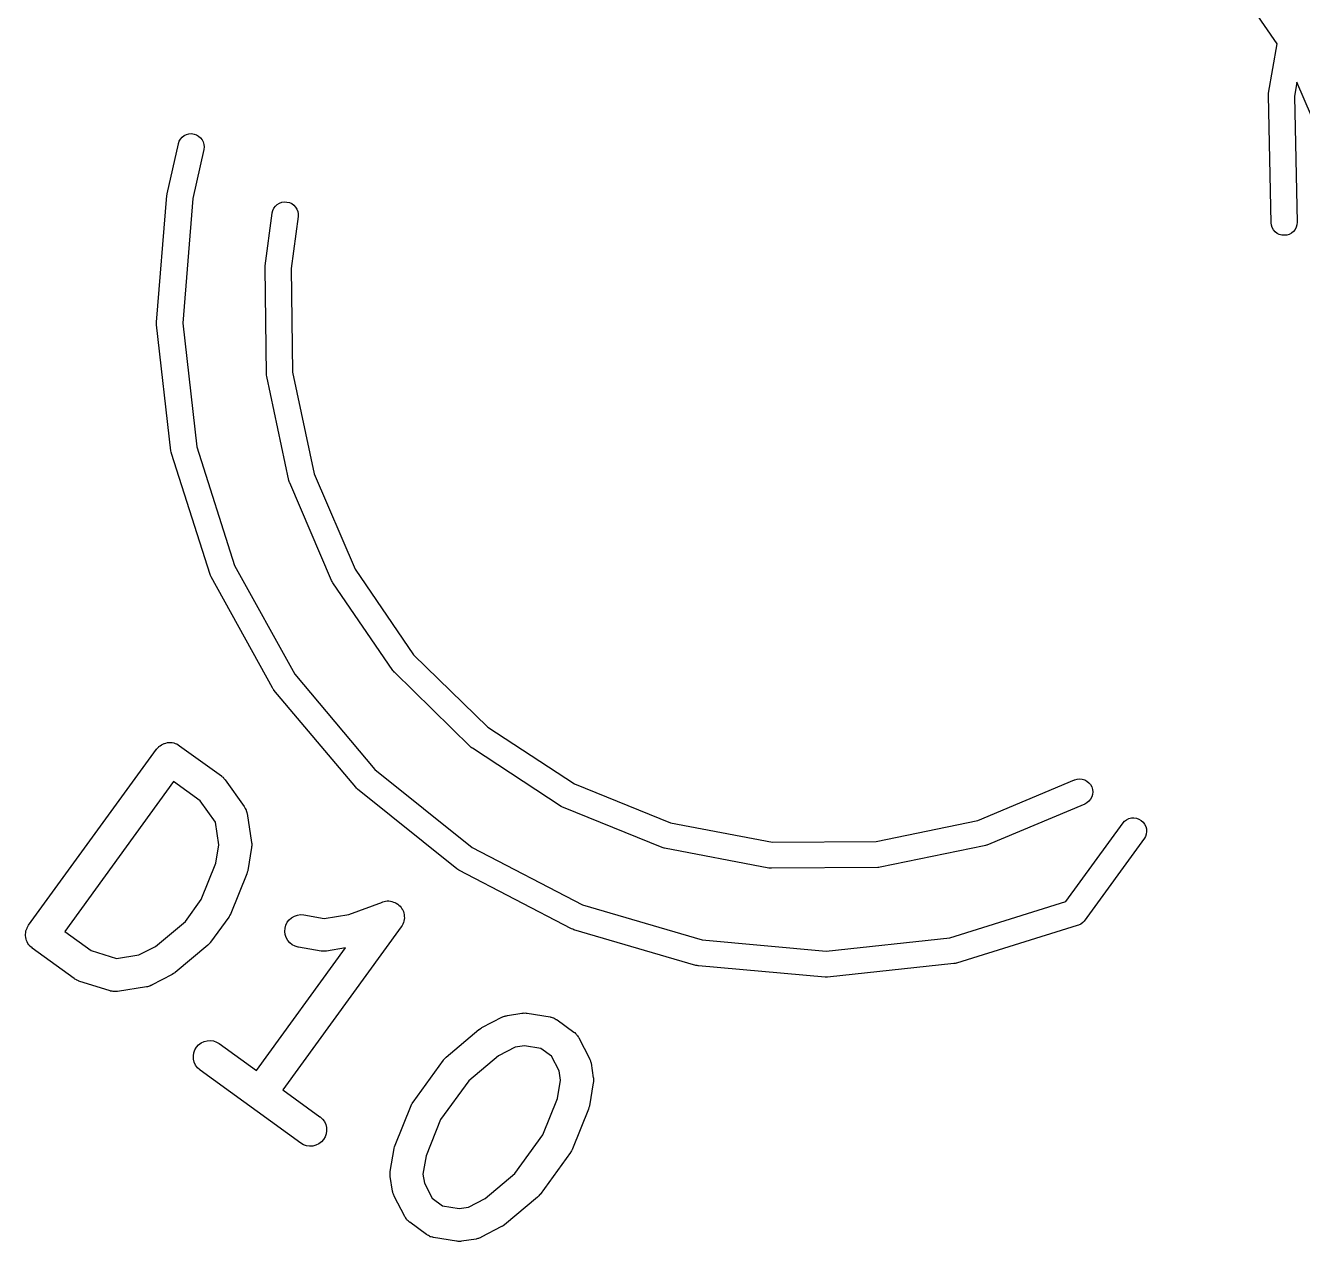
# Model space of a CAD drawing. Extents: x 70.1 to 125.9, y -110.1 to -56.7.
# Drawn here: x 79.86 to 85.73, y -109.84 to -104.25 of the extents above; entities that cross this region are included whole.
import ezdxf

# ---------------------------------------------------------------- set-up
doc = ezdxf.new("R2010")
doc.units = 0
doc.layers.add('BLACK', color=7, linetype='CONTINUOUS')

msp = doc.modelspace()

# ---------------------------------------------------------------- linework, layer by layer
at = {"layer": 'BLACK', "linetype": 'CONTINUOUS'}
for p, q in [((85.6101, -104.337), (85.3828, -104.005)), ((85.5704, -104.563), (85.6101, -104.337)), ((85.701, -104.513), (85.6896, -104.578)), ((85.8393, -104.836), (85.701, -104.513)), ((85.5695, -104.573), (85.5699, -104.568)), ((85.5695, -104.574), (85.5695, -104.573)), ((85.5818, -105.158), (85.5695, -104.574)), ((85.5699, -104.568), (85.5704, -104.563)), ((85.6896, -104.578), (85.7017, -105.155)), ((80.5685, -104.784), (80.5744, -104.774)), ((80.5744, -104.774), (80.5821, -104.765)), ((80.5821, -104.765), (80.5914, -104.758)), ((80.5914, -104.758), (80.6019, -104.753)), ((80.6019, -104.753), (80.6132, -104.75)), ((80.6132, -104.75), (80.6249, -104.749)), ((80.6249, -104.749), (80.6365, -104.751)), ((80.6365, -104.751), (80.6476, -104.754)), ((80.6476, -104.754), (80.6578, -104.76)), ((80.6578, -104.76), (80.6666, -104.768)), ((80.6666, -104.768), (80.6738, -104.777)), ((80.5134, -105.025), (80.5645, -104.796)), ((80.5645, -104.796), (80.5647, -104.795)), ((80.5647, -104.795), (80.5685, -104.784)), ((80.6816, -104.822), (80.6315, -105.047)), ((80.6738, -104.777), (80.679, -104.787)), ((80.679, -104.787), (80.6822, -104.799)), ((80.683, -104.81), (80.6816, -104.822)), ((80.6822, -104.799), (80.683, -104.81)), ((80.4643, -105.615), (80.5122, -105.033)), ((80.5122, -105.033), (80.5123, -105.032)), ((80.5123, -105.032), (80.513, -105.029)), ((80.513, -105.029), (80.5134, -105.025)), ((80.6315, -105.047), (80.5844, -105.619)), ((81.0188, -105.074), (81.0288, -105.068)), ((81.0288, -105.068), (81.0398, -105.064)), ((81.0398, -105.064), (81.0514, -105.062)), ((81.0514, -105.062), (81.0631, -105.063)), ((81.0631, -105.063), (81.0745, -105.066)), ((81.0745, -105.066), (81.0851, -105.07)), ((80.963, -105.356), (80.9953, -105.114)), ((80.9953, -105.114), (80.9954, -105.113)), ((80.9954, -105.113), (80.9982, -105.102)), ((80.9982, -105.102), (81.0032, -105.091)), ((81.0032, -105.091), (81.0102, -105.082)), ((81.0102, -105.082), (81.0188, -105.074)), ((81.0851, -105.07), (81.0946, -105.077)), ((81.0946, -105.077), (81.1025, -105.086)), ((81.1025, -105.086), (81.1087, -105.096)), ((81.1087, -105.096), (81.1128, -105.107)), ((81.1128, -105.107), (81.1146, -105.118)), ((81.1146, -105.118), (81.1142, -105.13)), ((81.1142, -105.13), (81.0825, -105.368)), ((85.5832, -105.169), (85.5818, -105.158)), ((85.5868, -105.18), (85.5832, -105.169)), ((85.5925, -105.191), (85.5868, -105.18)), ((85.6974, -105.179), (85.692, -105.189)), ((85.7007, -105.168), (85.6974, -105.179)), ((85.7018, -105.156), (85.7007, -105.168)), ((85.7017, -105.155), (85.7018, -105.156)), ((85.6001, -105.2), (85.5925, -105.191)), ((85.6093, -105.207), (85.6001, -105.2)), ((85.6197, -105.212), (85.6093, -105.207)), ((85.6309, -105.215), (85.6197, -105.212)), ((85.6426, -105.216), (85.6309, -105.215)), ((85.6542, -105.215), (85.6426, -105.216)), ((85.6654, -105.212), (85.6542, -105.215)), ((85.6757, -105.206), (85.6654, -105.212)), ((85.6846, -105.198), (85.6757, -105.206)), ((85.692, -105.189), (85.6846, -105.198)), ((80.9625, -105.364), (80.9629, -105.36)), ((80.9629, -105.36), (80.963, -105.356)), ((80.9625, -105.365), (80.9625, -105.364)), ((80.9693, -105.853), (80.9625, -105.365)), ((81.0825, -105.368), (81.0892, -105.845)), ((80.4644, -105.62), (80.4643, -105.615)), ((80.4644, -105.626), (80.4644, -105.62)), ((80.4645, -105.627), (80.4644, -105.626)), ((80.5304, -106.206), (80.4645, -105.627)), ((80.5844, -105.619), (80.649, -106.187)), ((80.9699, -105.858), (80.9693, -105.853)), ((80.9705, -105.864), (80.9699, -105.858)), ((80.9706, -105.865), (80.9705, -105.864)), ((81.0721, -106.342), (80.9706, -105.865)), ((81.0892, -105.845), (81.1883, -106.311)), ((80.5316, -106.212), (80.5304, -106.206)), ((80.5326, -106.217), (80.5316, -106.212)), ((80.5329, -106.218), (80.5326, -106.217)), ((80.7102, -106.774), (80.5329, -106.218)), ((80.649, -106.187), (80.8228, -106.732)), ((81.0738, -106.347), (81.0721, -106.342)), ((81.0754, -106.352), (81.0738, -106.347)), ((81.0757, -106.353), (81.0754, -106.352)), ((81.2679, -106.801), (81.0757, -106.353)), ((81.1883, -106.311), (81.3759, -106.749)), ((80.8228, -106.732), (81.099, -107.232)), ((81.3759, -106.749), (81.6449, -107.142)), ((80.7124, -106.779), (80.7102, -106.774)), ((80.7145, -106.784), (80.7124, -106.779)), ((80.7149, -106.784), (80.7145, -106.784)), ((80.9968, -107.295), (80.7149, -106.784)), ((81.2705, -106.806), (81.2679, -106.801)), ((81.2731, -106.811), (81.2705, -106.806)), ((81.2736, -106.812), (81.2731, -106.811)), ((81.5493, -107.214), (81.2736, -106.812)), ((81.6449, -107.142), (81.9852, -107.475)), ((81.099, -107.232), (81.4672, -107.67)), ((81.5528, -107.218), (81.5493, -107.214)), ((81.5562, -107.223), (81.5528, -107.218)), ((81.5568, -107.223), (81.5562, -107.223)), ((81.9054, -107.565), (81.5568, -107.223)), ((80.9999, -107.3), (80.9968, -107.295)), ((81.0029, -107.304), (80.9999, -107.3)), ((81.0034, -107.305), (81.0029, -107.304)), ((81.3792, -107.751), (81.0034, -107.305)), ((81.9852, -107.475), (82.3836, -107.735)), ((79.8771, -108.385), (80.4649, -107.576)), ((80.4649, -107.576), (80.4652, -107.576)), ((80.4652, -107.576), (80.4655, -107.575)), ((80.4652, -107.576), (80.4652, -107.576)), ((80.4652, -107.576), (80.4652, -107.576)), ((80.4655, -107.575), (80.4703, -107.57)), ((80.4703, -107.57), (80.475, -107.565)), ((80.475, -107.565), (80.4752, -107.565)), ((80.4752, -107.565), (80.4754, -107.564)), ((80.4754, -107.564), (80.4811, -107.56)), ((80.4811, -107.56), (80.4867, -107.556)), ((80.4867, -107.556), (80.487, -107.556)), ((80.487, -107.556), (80.4872, -107.556)), ((80.4872, -107.556), (80.4936, -107.553)), ((80.4936, -107.553), (80.4999, -107.55)), ((80.4999, -107.55), (80.5002, -107.55)), ((80.5002, -107.55), (80.5004, -107.55)), ((80.5004, -107.55), (80.5073, -107.548)), ((80.5073, -107.548), (80.5141, -107.546)), ((80.5141, -107.546), (80.5144, -107.546)), ((80.5144, -107.546), (80.5146, -107.546)), ((80.5146, -107.546), (80.5216, -107.546)), ((80.5216, -107.546), (80.5287, -107.545)), ((80.5287, -107.545), (80.529, -107.545)), ((80.529, -107.545), (80.5293, -107.545)), ((80.5293, -107.545), (80.5362, -107.546)), ((80.5362, -107.546), (80.5432, -107.547)), ((80.5432, -107.547), (80.5435, -107.547)), ((80.5435, -107.547), (80.5437, -107.547)), ((80.5437, -107.547), (80.5504, -107.55)), ((80.5504, -107.55), (80.5571, -107.552)), ((80.5571, -107.552), (80.5573, -107.552)), ((80.5573, -107.552), (80.5575, -107.552)), ((80.5575, -107.552), (80.5636, -107.556)), ((80.5636, -107.556), (80.5697, -107.56)), ((80.5697, -107.56), (80.7623, -107.699)), ((81.9096, -107.568), (81.9054, -107.565)), ((81.9139, -107.571), (81.9096, -107.568)), ((81.9146, -107.572), (81.9139, -107.571)), ((82.3228, -107.839), (81.9146, -107.572)), ((80.7623, -107.699), (80.7631, -107.7)), ((80.7631, -107.7), (80.7663, -107.703)), ((80.7663, -107.703), (80.7696, -107.705)), ((80.7696, -107.705), (80.7717, -107.708)), ((81.4672, -107.67), (81.9134, -108.027)), ((80.5422, -107.725), (80.0426, -108.413)), ((80.6643, -107.814), (80.5422, -107.725)), ((80.7717, -107.708), (80.774, -107.71)), ((80.774, -107.71), (80.7765, -107.713)), ((80.7765, -107.713), (80.7792, -107.717)), ((80.7792, -107.717), (80.8668, -107.839)), ((81.3831, -107.755), (81.3792, -107.751)), ((81.387, -107.759), (81.3831, -107.755)), ((81.3876, -107.76), (81.387, -107.759)), ((81.843, -108.125), (81.3876, -107.76)), ((82.3836, -107.735), (82.8251, -107.914)), ((84.2354, -107.904), (84.6797, -107.717)), ((84.6797, -107.717), (84.6805, -107.717)), ((84.6805, -107.717), (84.6917, -107.713)), ((84.6917, -107.713), (84.7034, -107.712)), ((84.7034, -107.712), (84.7151, -107.713)), ((84.7151, -107.713), (84.7262, -107.717)), ((84.7262, -107.717), (84.7365, -107.723)), ((84.7365, -107.723), (84.7456, -107.73)), ((84.7456, -107.73), (84.753, -107.739)), ((84.753, -107.739), (84.7585, -107.749)), ((84.7585, -107.749), (84.7619, -107.761)), ((84.7619, -107.761), (84.763, -107.772)), ((80.7345, -107.912), (80.6643, -107.814)), ((84.7366, -107.822), (84.7263, -107.828)), ((84.7456, -107.815), (84.7366, -107.822)), ((84.753, -107.805), (84.7456, -107.815)), ((84.7585, -107.795), (84.753, -107.805)), ((84.7619, -107.784), (84.7585, -107.795)), ((84.763, -107.772), (84.7619, -107.784)), ((80.8668, -107.839), (80.8674, -107.84)), ((80.8674, -107.84), (80.8685, -107.842)), ((80.8685, -107.842), (80.8698, -107.844)), ((80.8698, -107.844), (80.8721, -107.848)), ((80.8721, -107.848), (80.8746, -107.853)), ((80.8746, -107.853), (80.8752, -107.855)), ((80.8752, -107.855), (80.8762, -107.857)), ((80.8762, -107.857), (80.8775, -107.862)), ((80.8775, -107.862), (80.8791, -107.867)), ((80.8791, -107.867), (80.8793, -107.869)), ((80.8793, -107.869), (80.8799, -107.871)), ((80.8799, -107.871), (80.901, -108.004)), ((82.3277, -107.842), (82.3228, -107.839)), ((82.3325, -107.844), (82.3277, -107.842)), ((82.3332, -107.844), (82.3325, -107.844)), ((82.7856, -108.027), (82.3332, -107.844)), ((84.7263, -107.828), (84.2765, -108.017)), ((80.7509, -108.015), (80.7345, -107.912)), ((82.8251, -107.914), (83.2928, -108.003)), ((83.769, -108), (84.2354, -107.904)), ((84.6399, -108.276), (84.9032, -107.914)), ((84.9032, -107.914), (84.9091, -107.907)), ((84.9091, -107.907), (84.9185, -107.9)), ((84.9185, -107.9), (84.9291, -107.895)), ((84.9291, -107.895), (84.9406, -107.892)), ((84.9406, -107.892), (84.9524, -107.891)), ((84.9524, -107.891), (84.9641, -107.893)), ((84.9641, -107.893), (84.9752, -107.897)), ((84.9752, -107.897), (84.9854, -107.903)), ((84.9854, -107.903), (84.9943, -107.911)), ((84.9943, -107.911), (85.0014, -107.92)), ((85.0014, -107.92), (85.0066, -107.931)), ((85.0066, -107.931), (85.0095, -107.942)), ((83.2928, -108.003), (83.769, -108)), ((85.0003, -107.985), (84.7235, -108.366)), ((85.0048, -107.977), (85.0003, -107.985)), ((85.0086, -107.966), (85.0048, -107.977)), ((85.0102, -107.954), (85.0086, -107.966)), ((85.0095, -107.942), (85.0102, -107.954)), ((80.7368, -108.1), (80.7509, -108.015)), ((80.9009, -108.028), (80.8834, -108.133)), ((80.9011, -108.024), (80.9009, -108.028)), ((80.901, -108.004), (80.9011, -108.005)), ((80.9011, -108.005), (80.9013, -108.009)), ((80.9018, -108.02), (80.9011, -108.024)), ((80.9013, -108.009), (80.9018, -108.013)), ((80.9018, -108.013), (80.9016, -108.016)), ((80.9016, -108.016), (80.9018, -108.02)), ((81.9134, -108.027), (82.4206, -108.291)), ((82.7908, -108.029), (82.7856, -108.027)), ((82.796, -108.03), (82.7908, -108.029)), ((82.7969, -108.031), (82.796, -108.03)), ((83.2761, -108.122), (82.7969, -108.031)), ((84.2653, -108.02), (83.7874, -108.118)), ((84.2705, -108.019), (84.2653, -108.02)), ((84.2757, -108.017), (84.2705, -108.019)), ((84.2765, -108.017), (84.2757, -108.017)), ((80.6699, -108.266), (80.7368, -108.1)), ((80.879, -108.149), (80.8055, -108.331)), ((80.8791, -108.148), (80.879, -108.149)), ((80.8792, -108.148), (80.8791, -108.148)), ((80.8811, -108.141), (80.8792, -108.148)), ((80.8831, -108.135), (80.8811, -108.141)), ((80.8832, -108.134), (80.8831, -108.134)), ((80.8831, -108.134), (80.8831, -108.135)), ((80.8834, -108.133), (80.8832, -108.134)), ((81.8475, -108.128), (81.843, -108.125)), ((81.852, -108.131), (81.8475, -108.128)), ((81.8528, -108.131), (81.852, -108.131)), ((82.3704, -108.401), (81.8528, -108.131)), ((83.2815, -108.122), (83.2761, -108.122)), ((83.287, -108.123), (83.2815, -108.122)), ((83.2878, -108.123), (83.287, -108.123)), ((83.7757, -108.12), (83.2878, -108.123)), ((83.7811, -108.119), (83.7757, -108.12)), ((83.7865, -108.118), (83.7811, -108.119)), ((83.7874, -108.118), (83.7865, -108.118)), ((80.5968, -108.367), (80.6699, -108.266)), ((81.3472, -108.335), (81.5012, -108.278)), ((81.5012, -108.278), (81.5021, -108.277)), ((81.5021, -108.277), (81.5021, -108.277)), ((81.5021, -108.277), (81.5021, -108.277)), ((81.5021, -108.277), (81.5022, -108.277)), ((81.5022, -108.277), (81.509, -108.276)), ((81.509, -108.276), (81.5163, -108.274)), ((81.5163, -108.274), (81.5163, -108.274)), ((81.5163, -108.274), (81.5164, -108.274)), ((81.5164, -108.274), (81.5239, -108.273)), ((81.5239, -108.273), (81.5309, -108.273)), ((81.5309, -108.273), (81.531, -108.273)), ((81.531, -108.273), (81.531, -108.273)), ((81.531, -108.273), (81.5386, -108.274)), ((81.5386, -108.274), (81.5454, -108.275)), ((81.5454, -108.275), (81.5454, -108.275)), ((81.5454, -108.275), (81.5455, -108.275)), ((81.5455, -108.275), (81.5523, -108.278)), ((81.5523, -108.278), (81.5592, -108.28)), ((81.5592, -108.28), (81.5592, -108.28)), ((81.5592, -108.28), (81.5593, -108.28)), ((81.5593, -108.28), (81.5653, -108.284)), ((81.5653, -108.284), (81.5717, -108.288)), ((81.5717, -108.288), (81.5718, -108.288)), ((81.5718, -108.288), (81.5718, -108.288)), ((81.5718, -108.288), (81.5772, -108.292)), ((81.5772, -108.292), (81.5826, -108.297)), ((82.4206, -108.291), (82.9693, -108.452)), ((84.1074, -108.442), (84.6399, -108.276)), ((80.7967, -108.347), (80.7127, -108.462)), ((80.7973, -108.346), (80.7967, -108.347)), ((80.7982, -108.345), (80.7973, -108.346)), ((80.801, -108.339), (80.7982, -108.345)), ((80.8041, -108.334), (80.801, -108.339)), ((80.8045, -108.333), (80.8041, -108.334)), ((80.8051, -108.332), (80.8045, -108.333)), ((80.8055, -108.331), (80.8051, -108.332)), ((81.0737, -108.36), (81.0847, -108.35)), ((81.0847, -108.35), (81.0975, -108.343)), ((81.0975, -108.343), (81.1113, -108.338)), ((81.1113, -108.338), (81.1258, -108.336)), ((81.1258, -108.336), (81.1404, -108.337)), ((81.1404, -108.337), (81.2335, -108.353)), ((81.2335, -108.353), (81.3472, -108.335)), ((81.5826, -108.297), (81.5827, -108.297)), ((81.5827, -108.297), (81.5827, -108.297)), ((81.5827, -108.297), (81.5871, -108.303)), ((81.5871, -108.303), (81.5914, -108.309)), ((81.5914, -108.309), (81.5914, -108.309)), ((81.5914, -108.309), (81.5915, -108.309)), ((81.5915, -108.309), (81.5946, -108.316)), ((81.5946, -108.316), (81.5977, -108.322)), ((81.5977, -108.322), (81.5977, -108.322)), ((81.5977, -108.322), (81.5978, -108.322)), ((81.5978, -108.322), (81.5995, -108.329)), ((81.5995, -108.329), (81.6014, -108.336)), ((81.6022, -108.351), (81.6011, -108.359)), ((81.6014, -108.336), (81.6014, -108.337)), ((81.6014, -108.337), (81.6014, -108.337)), ((81.6014, -108.337), (81.6018, -108.344)), ((81.6018, -108.344), (81.6022, -108.351)), ((81.6022, -108.351), (81.6022, -108.351)), ((81.6022, -108.351), (81.6022, -108.351)), ((79.865, -108.411), (79.8674, -108.404)), ((79.8674, -108.404), (79.8697, -108.398)), ((79.8697, -108.398), (79.8699, -108.398)), ((79.8699, -108.398), (79.87, -108.397)), ((79.87, -108.397), (79.8736, -108.391)), ((79.8736, -108.391), (79.8771, -108.385)), ((80.4597, -108.482), (80.5968, -108.367)), ((81.5879, -108.392), (81.0442, -109.14)), ((81.0532, -108.413), (81.0543, -108.398)), ((81.0543, -108.398), (81.0582, -108.384)), ((81.0582, -108.384), (81.0647, -108.371)), ((81.0647, -108.371), (81.0737, -108.36)), ((81.5917, -108.386), (81.5879, -108.392)), ((81.5953, -108.379), (81.5917, -108.386)), ((81.5978, -108.372), (81.5953, -108.379)), ((81.5953, -108.379), (81.5953, -108.379)), ((81.5953, -108.379), (81.5953, -108.379)), ((81.6001, -108.366), (81.5978, -108.372)), ((81.6011, -108.359), (81.6001, -108.366)), ((81.6001, -108.366), (81.6001, -108.366)), ((81.6001, -108.366), (81.6001, -108.366)), ((82.3754, -108.403), (82.3704, -108.401)), ((82.3804, -108.405), (82.3754, -108.403)), ((82.3812, -108.405), (82.3804, -108.405)), ((82.9413, -108.569), (82.3812, -108.405)), ((84.6911, -108.386), (84.1374, -108.559)), ((84.6975, -108.384), (84.6911, -108.386)), ((84.7082, -108.379), (84.6975, -108.384)), ((84.7176, -108.372), (84.7082, -108.379)), ((84.7235, -108.366), (84.7176, -108.372)), ((79.8629, -108.426), (79.8639, -108.419)), ((79.8633, -108.433), (79.8629, -108.426)), ((79.8629, -108.426), (79.8629, -108.426)), ((79.8629, -108.426), (79.8629, -108.426)), ((79.8636, -108.44), (79.8633, -108.433)), ((79.8637, -108.44), (79.8636, -108.44)), ((79.8637, -108.441), (79.8637, -108.44)), ((79.8655, -108.448), (79.8637, -108.441)), ((79.8639, -108.419), (79.8649, -108.412)), ((79.8649, -108.412), (79.865, -108.411)), ((79.865, -108.411), (79.865, -108.411)), ((79.8672, -108.454), (79.8655, -108.448)), ((79.8673, -108.455), (79.8672, -108.454)), ((79.8704, -108.461), (79.8673, -108.455)), ((79.8673, -108.455), (79.8673, -108.455)), ((79.8734, -108.468), (79.8704, -108.461)), ((79.8735, -108.468), (79.8734, -108.468)), ((79.8737, -108.468), (79.8735, -108.468)), ((79.8779, -108.474), (79.8737, -108.468)), ((80.0426, -108.413), (80.1647, -108.501)), ((80.7104, -108.465), (80.7062, -108.47)), ((80.7112, -108.464), (80.7104, -108.465)), ((80.7121, -108.463), (80.7112, -108.464)), ((80.7127, -108.462), (80.7121, -108.463)), ((81.0549, -108.427), (81.0532, -108.413)), ((81.0595, -108.441), (81.0549, -108.427)), ((81.0667, -108.454), (81.0595, -108.441)), ((81.0762, -108.465), (81.0667, -108.454)), ((81.0877, -108.474), (81.0762, -108.465)), ((82.9693, -108.452), (83.5388, -108.503)), ((83.5388, -108.503), (84.1074, -108.442)), ((79.8821, -108.479), (79.8779, -108.474)), ((79.8823, -108.48), (79.8821, -108.479)), ((79.8824, -108.48), (79.8823, -108.48)), ((79.8876, -108.484), (79.8824, -108.48)), ((79.8929, -108.489), (79.8876, -108.484)), ((79.8933, -108.49), (79.8929, -108.489)), ((79.8937, -108.49), (79.8933, -108.49)), ((79.8933, -108.49), (79.8933, -108.49)), ((79.8933, -108.49), (79.8933, -108.49)), ((80.0864, -108.63), (79.8937, -108.49)), ((80.1647, -108.501), (80.2798, -108.538)), ((80.2798, -108.538), (80.3833, -108.521)), ((80.3833, -108.521), (80.4597, -108.482)), ((80.7002, -108.476), (80.5497, -108.602)), ((80.7011, -108.475), (80.7002, -108.476)), ((80.7022, -108.474), (80.7011, -108.475)), ((80.7062, -108.47), (80.7022, -108.474)), ((80.9229, -109.052), (81.3321, -108.489)), ((81.1007, -108.481), (81.0877, -108.474)), ((81.1148, -108.485), (81.1007, -108.481)), ((81.1159, -108.485), (81.1148, -108.485)), ((81.2209, -108.503), (81.1159, -108.485)), ((81.2251, -108.503), (81.2209, -108.503)), ((81.2293, -108.503), (81.2251, -108.503)), ((81.2324, -108.503), (81.2293, -108.503)), ((81.2355, -108.504), (81.2324, -108.503)), ((81.2397, -108.503), (81.2355, -108.504)), ((81.2439, -108.503), (81.2397, -108.503)), ((81.2449, -108.503), (81.2439, -108.503)), ((81.3321, -108.489), (81.2449, -108.503)), ((82.9466, -108.57), (82.9413, -108.569)), ((82.952, -108.571), (82.9466, -108.57)), ((82.9528, -108.571), (82.952, -108.571)), ((83.534, -108.623), (82.9528, -108.571)), ((84.126, -108.561), (83.5457, -108.623)), ((84.1312, -108.56), (84.126, -108.561)), ((84.1366, -108.559), (84.1312, -108.56)), ((84.1374, -108.559), (84.1366, -108.559)), ((80.09, -108.632), (80.0864, -108.63)), ((80.0934, -108.634), (80.09, -108.632)), ((80.0963, -108.636), (80.0934, -108.634)), ((80.099, -108.637), (80.0963, -108.636)), ((80.103, -108.639), (80.099, -108.637)), ((80.1068, -108.64), (80.103, -108.639)), ((80.1078, -108.641), (80.1068, -108.64)), ((80.2514, -108.686), (80.1078, -108.641)), ((80.5361, -108.611), (80.4416, -108.66)), ((80.5364, -108.611), (80.5361, -108.611)), ((80.5367, -108.611), (80.5364, -108.611)), ((80.5425, -108.607), (80.5367, -108.611)), ((80.5484, -108.603), (80.5425, -108.607)), ((80.5486, -108.603), (80.5484, -108.603)), ((80.5489, -108.603), (80.5486, -108.603)), ((80.5497, -108.602), (80.5489, -108.603)), ((83.5395, -108.623), (83.534, -108.623)), ((83.5449, -108.623), (83.5395, -108.623)), ((83.5457, -108.623), (83.5449, -108.623)), ((80.2535, -108.687), (80.2514, -108.686)), ((80.2556, -108.687), (80.2535, -108.687)), ((80.2607, -108.688), (80.2556, -108.687)), ((80.2657, -108.689), (80.2607, -108.688)), ((80.2679, -108.689), (80.2657, -108.689)), ((80.2701, -108.689), (80.2679, -108.689)), ((80.2752, -108.689), (80.2701, -108.689)), ((80.2803, -108.689), (80.2752, -108.689)), ((80.2825, -108.689), (80.2803, -108.689)), ((80.2847, -108.689), (80.2825, -108.689)), ((80.2857, -108.689), (80.2847, -108.689)), ((80.4188, -108.668), (80.2857, -108.689)), ((80.4228, -108.667), (80.4188, -108.668)), ((80.427, -108.666), (80.4228, -108.667)), ((80.4299, -108.665), (80.427, -108.666)), ((80.4329, -108.664), (80.4299, -108.665)), ((80.4367, -108.662), (80.4329, -108.664)), ((80.4407, -108.661), (80.4367, -108.662)), ((80.4416, -108.66), (80.4407, -108.661)), ((81.9586, -108.855), (82.0531, -108.806)), ((82.0531, -108.806), (82.054, -108.806)), ((82.054, -108.806), (82.058, -108.804)), ((82.058, -108.804), (82.0618, -108.802)), ((82.0618, -108.802), (82.0648, -108.802)), ((82.0648, -108.802), (82.0677, -108.801)), ((82.0677, -108.801), (82.0718, -108.8)), ((82.0718, -108.8), (82.0759, -108.799)), ((82.0759, -108.799), (82.1424, -108.788)), ((82.1424, -108.788), (82.1435, -108.788)), ((82.1435, -108.788), (82.1477, -108.788)), ((82.1477, -108.788), (82.1519, -108.787)), ((82.1519, -108.787), (82.155, -108.788)), ((82.155, -108.788), (82.1581, -108.787)), ((82.1581, -108.787), (82.1623, -108.788)), ((82.1623, -108.788), (82.1665, -108.788)), ((82.1665, -108.788), (82.2715, -108.806)), ((82.2715, -108.806), (82.2725, -108.806)), ((82.2725, -108.806), (82.2747, -108.807)), ((82.2747, -108.807), (82.2768, -108.807)), ((82.2768, -108.807), (82.2817, -108.809)), ((82.2817, -108.809), (82.2866, -108.81)), ((82.2866, -108.81), (82.2886, -108.811)), ((82.2886, -108.811), (82.2907, -108.812)), ((82.2907, -108.812), (82.2951, -108.814)), ((82.2951, -108.814), (82.2997, -108.817)), ((82.2997, -108.817), (82.3014, -108.818)), ((82.3014, -108.818), (82.3033, -108.819)), ((82.3033, -108.819), (82.3803, -108.875)), ((81.7945, -108.99), (81.945, -108.864)), ((81.945, -108.864), (81.9458, -108.864)), ((81.9458, -108.864), (81.9461, -108.864)), ((81.9461, -108.864), (81.9463, -108.863)), ((81.9463, -108.863), (81.9522, -108.859)), ((81.9522, -108.859), (81.958, -108.856)), ((81.958, -108.856), (81.9583, -108.855)), ((81.9583, -108.855), (81.9586, -108.855)), ((82.3803, -108.875), (82.3812, -108.876)), ((82.3812, -108.876), (82.3828, -108.877)), ((82.3828, -108.877), (82.3846, -108.878)), ((82.3846, -108.878), (82.3882, -108.882)), ((80.6479, -108.944), (80.6577, -108.934)), ((80.6577, -108.934), (80.6695, -108.925)), ((80.6695, -108.925), (80.6827, -108.919)), ((80.6827, -108.919), (80.6968, -108.915)), ((80.6968, -108.915), (80.7114, -108.914)), ((80.7114, -108.914), (80.7259, -108.916)), ((80.7259, -108.916), (80.7398, -108.921)), ((80.7398, -108.921), (80.7524, -108.928)), ((80.7524, -108.928), (80.9229, -109.052)), ((82.1539, -108.938), (82.1114, -108.945)), ((82.2294, -108.951), (82.1539, -108.938)), ((82.3882, -108.882), (82.392, -108.886)), ((82.392, -108.886), (82.3933, -108.887)), ((82.3933, -108.887), (82.3948, -108.889)), ((82.3948, -108.889), (82.3976, -108.893)), ((82.3976, -108.893), (82.4007, -108.897)), ((82.4007, -108.897), (82.4016, -108.899)), ((82.4016, -108.899), (82.4028, -108.901)), ((82.4028, -108.901), (82.4519, -108.996)), ((80.6334, -108.985), (80.6355, -108.971)), ((80.6341, -109), (80.6334, -108.985)), ((80.6355, -108.971), (80.6404, -108.957)), ((80.6404, -108.957), (80.6479, -108.944)), ((81.7884, -108.997), (81.7925, -108.992)), ((81.7925, -108.992), (81.7936, -108.991)), ((81.7936, -108.991), (81.7945, -108.99)), ((82.035, -108.985), (81.8979, -109.1)), ((82.1114, -108.945), (82.035, -108.985)), ((82.2778, -108.986), (82.2294, -108.951)), ((82.3131, -109.054), (82.2778, -108.986)), ((82.4519, -108.996), (82.4524, -108.997)), ((80.6377, -109.014), (80.6341, -109)), ((80.6439, -109.027), (80.6377, -109.014)), ((80.6526, -109.039), (80.6439, -109.027)), ((80.6634, -109.049), (80.6526, -109.039)), ((80.6642, -109.05), (80.6634, -109.049)), ((81.1265, -109.386), (80.6642, -109.05)), ((81.642, -109.197), (81.782, -109.004)), ((81.782, -109.004), (81.7826, -109.003)), ((81.7826, -109.003), (81.7835, -109.002)), ((81.7835, -109.002), (81.7842, -109.001)), ((81.7842, -109.001), (81.7884, -108.997)), ((82.3199, -109.096), (82.3131, -109.054)), ((82.4524, -108.997), (82.4539, -109.001)), ((82.4539, -109.001), (82.4557, -109.004)), ((82.4557, -109.004), (82.4565, -109.007)), ((82.4565, -109.007), (82.4576, -109.01)), ((82.4576, -109.01), (82.4583, -109.014)), ((82.4583, -109.014), (82.4594, -109.018)), ((82.4594, -109.018), (82.4699, -109.085)), ((81.8979, -109.1), (81.7688, -109.277)), ((82.3058, -109.181), (82.3199, -109.096)), ((82.4698, -109.109), (82.4524, -109.214)), ((82.4701, -109.105), (82.4698, -109.109)), ((82.4699, -109.085), (82.4701, -109.086)), ((82.4701, -109.086), (82.4703, -109.09)), ((82.4707, -109.101), (82.4701, -109.105)), ((82.4703, -109.09), (82.4708, -109.094)), ((82.4708, -109.094), (82.4706, -109.098)), ((82.4706, -109.098), (82.4707, -109.101)), ((81.0442, -109.14), (81.2147, -109.264)), ((81.5597, -109.395), (81.6332, -109.213)), ((81.6332, -109.213), (81.6336, -109.212)), ((81.6336, -109.212), (81.6342, -109.21)), ((81.6342, -109.21), (81.6346, -109.209)), ((81.6346, -109.209), (81.6377, -109.204)), ((81.6377, -109.204), (81.6405, -109.199)), ((81.6405, -109.199), (81.6414, -109.198)), ((81.6414, -109.198), (81.642, -109.197)), ((82.2389, -109.347), (82.3058, -109.181)), ((82.448, -109.23), (82.3745, -109.412)), ((82.4481, -109.229), (82.448, -109.23)), ((82.4482, -109.229), (82.4481, -109.229)), ((82.4501, -109.222), (82.4482, -109.229)), ((82.4521, -109.216), (82.4501, -109.222)), ((82.4522, -109.215), (82.4521, -109.215)), ((82.4521, -109.215), (82.4521, -109.216)), ((82.4524, -109.214), (82.4522, -109.215)), ((81.2147, -109.264), (81.2155, -109.265)), ((81.2155, -109.265), (81.2263, -109.275)), ((81.2263, -109.275), (81.235, -109.286)), ((81.235, -109.286), (81.2413, -109.3)), ((81.7688, -109.277), (81.7019, -109.443)), ((81.2434, -109.343), (81.2385, -109.357)), ((81.2413, -109.3), (81.2448, -109.314)), ((81.2455, -109.329), (81.2434, -109.343)), ((81.2448, -109.314), (81.2455, -109.329)), ((82.1098, -109.525), (82.2389, -109.347)), ((81.1391, -109.393), (81.1265, -109.386)), ((81.153, -109.398), (81.1391, -109.393)), ((81.1675, -109.4), (81.153, -109.398)), ((81.1821, -109.399), (81.1675, -109.4)), ((81.1963, -109.395), (81.1821, -109.399)), ((81.2095, -109.389), (81.1963, -109.395)), ((81.2212, -109.38), (81.2095, -109.389)), ((81.231, -109.369), (81.2212, -109.38)), ((81.2385, -109.357), (81.231, -109.369)), ((81.5556, -109.409), (81.5576, -109.402)), ((81.5576, -109.402), (81.5595, -109.395)), ((81.5595, -109.395), (81.5596, -109.395)), ((81.5596, -109.395), (81.5597, -109.395)), ((81.5378, -109.515), (81.5553, -109.41)), ((81.5553, -109.41), (81.5555, -109.409)), ((81.5555, -109.409), (81.5556, -109.409)), ((81.5556, -109.409), (81.5556, -109.409)), ((81.7019, -109.443), (81.6878, -109.528)), ((82.3656, -109.428), (82.2257, -109.621)), ((82.3663, -109.427), (82.3656, -109.428)), ((82.3672, -109.426), (82.3663, -109.427)), ((82.37, -109.42), (82.3672, -109.426)), ((82.373, -109.415), (82.37, -109.42)), ((82.3735, -109.414), (82.373, -109.415)), ((82.3741, -109.413), (82.3735, -109.414)), ((82.3745, -109.412), (82.3741, -109.413)), ((81.5369, -109.524), (81.5376, -109.52)), ((81.5371, -109.527), (81.5369, -109.524)), ((81.5376, -109.52), (81.5378, -109.515)), ((81.5369, -109.53), (81.5371, -109.527)), ((81.5374, -109.534), (81.5369, -109.53)), ((81.5376, -109.538), (81.5374, -109.534)), ((81.5378, -109.539), (81.5376, -109.538)), ((81.5483, -109.606), (81.5378, -109.539)), ((81.6878, -109.528), (81.6945, -109.57)), ((81.6945, -109.57), (81.7298, -109.638)), ((81.9727, -109.64), (82.1098, -109.525)), ((81.5493, -109.61), (81.5483, -109.606)), ((81.5501, -109.614), (81.5493, -109.61)), ((81.5512, -109.617), (81.5501, -109.614)), ((81.552, -109.62), (81.5512, -109.617)), ((81.5538, -109.624), (81.552, -109.62)), ((81.5553, -109.628), (81.5538, -109.624)), ((81.5558, -109.629), (81.5553, -109.628)), ((81.6049, -109.723), (81.5558, -109.629)), ((81.7298, -109.638), (81.7782, -109.674)), ((81.8963, -109.679), (81.9727, -109.64)), ((82.2132, -109.634), (82.0627, -109.76)), ((82.2141, -109.633), (82.2132, -109.634)), ((82.2152, -109.632), (82.2141, -109.633)), ((82.2192, -109.628), (82.2152, -109.632)), ((82.2234, -109.623), (82.2192, -109.628)), ((82.2242, -109.622), (82.2234, -109.623)), ((82.2251, -109.621), (82.2242, -109.622)), ((82.2257, -109.621), (82.2251, -109.621)), ((81.7782, -109.674), (81.8538, -109.686)), ((81.8538, -109.686), (81.8963, -109.679)), ((81.6061, -109.725), (81.6049, -109.723)), ((81.607, -109.727), (81.6061, -109.725)), ((81.61, -109.731), (81.607, -109.727)), ((81.6128, -109.736), (81.61, -109.731)), ((81.6144, -109.737), (81.6128, -109.736)), ((81.6157, -109.739), (81.6144, -109.737)), ((81.6195, -109.742), (81.6157, -109.739)), ((81.623, -109.746), (81.6195, -109.742)), ((81.6249, -109.747), (81.623, -109.746)), ((81.6265, -109.749), (81.6249, -109.747)), ((81.6273, -109.749), (81.6265, -109.749)), ((81.7044, -109.805), (81.6273, -109.749)), ((81.7063, -109.807), (81.7044, -109.805)), ((81.708, -109.808), (81.7063, -109.807)), ((81.7126, -109.81), (81.708, -109.808)), ((81.717, -109.813), (81.7126, -109.81)), ((81.7191, -109.814), (81.717, -109.813)), ((81.7211, -109.815), (81.7191, -109.814)), ((81.726, -109.816), (81.7211, -109.815)), ((81.7308, -109.818), (81.726, -109.816)), ((82.0491, -109.769), (81.9546, -109.818)), ((82.0494, -109.769), (82.0491, -109.769)), ((82.0497, -109.769), (82.0494, -109.769)), ((82.0555, -109.765), (82.0497, -109.769)), ((82.0614, -109.761), (82.0555, -109.765)), ((82.0616, -109.761), (82.0614, -109.761)), ((82.0619, -109.761), (82.0616, -109.761)), ((82.0627, -109.76), (82.0619, -109.761)), ((81.733, -109.818), (81.7308, -109.818)), ((81.7351, -109.819), (81.733, -109.818)), ((81.7362, -109.819), (81.7351, -109.819)), ((81.8412, -109.836), (81.7362, -109.819)), ((81.8454, -109.836), (81.8412, -109.836)), ((81.8496, -109.837), (81.8454, -109.836)), ((81.8527, -109.837), (81.8496, -109.837)), ((81.8558, -109.837), (81.8527, -109.837)), ((81.86, -109.837), (81.8558, -109.837)), ((81.8642, -109.836), (81.86, -109.837)), ((81.8652, -109.836), (81.8642, -109.836)), ((81.9318, -109.826), (81.8652, -109.836)), ((81.9358, -109.825), (81.9318, -109.826)), ((81.94, -109.824), (81.9358, -109.825)), ((81.9429, -109.823), (81.94, -109.824)), ((81.9459, -109.822), (81.9429, -109.823)), ((81.9497, -109.82), (81.9459, -109.822)), ((81.9536, -109.819), (81.9497, -109.82)), ((81.9546, -109.818), (81.9536, -109.819))]:
    msp.add_line(p, q, dxfattribs=at)

doc.saveas('drawing.dxf')
